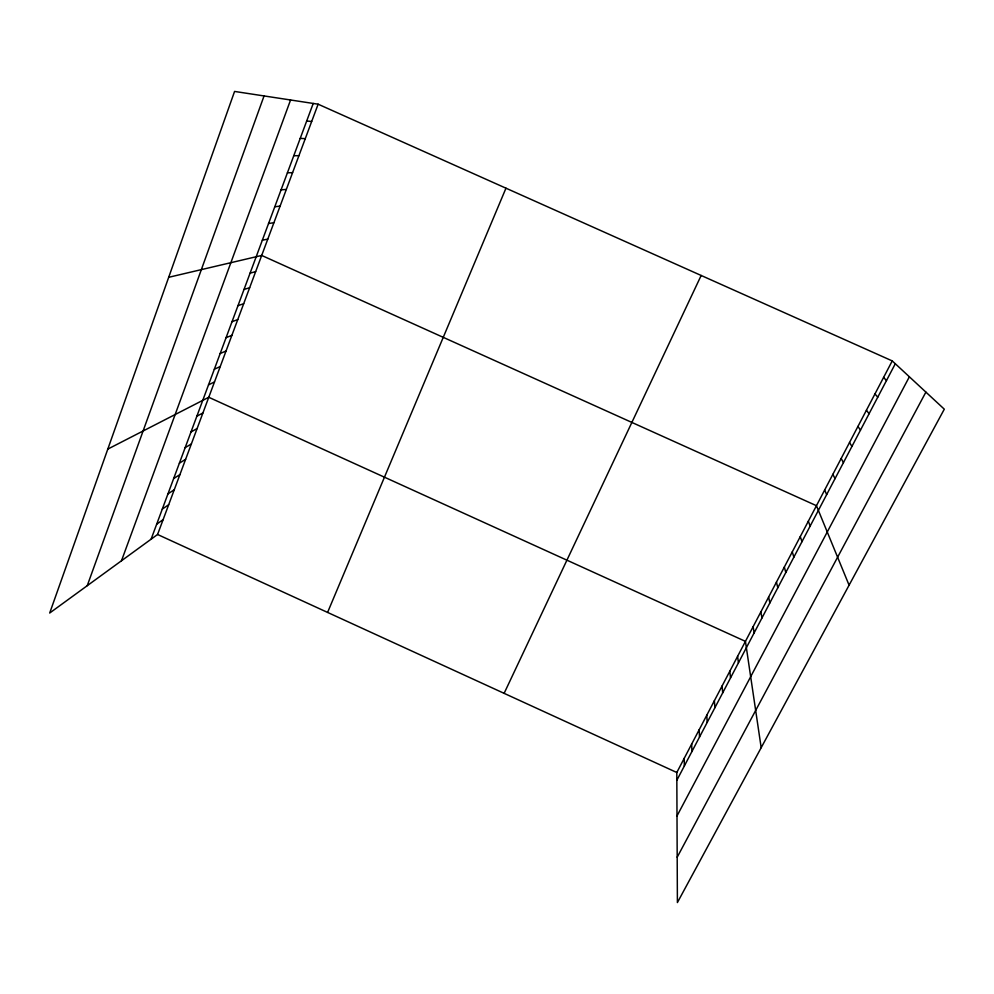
<?xml version="1.0" encoding="UTF-8"?>
<svg xmlns="http://www.w3.org/2000/svg" width="994" height="994" viewBox="0 0 994 994"><rect width="100%" height="100%" fill="white"/><g stroke="black" fill="none" stroke-linecap="round" stroke-linejoin="round"><path stroke-width="1.49" d="M87.248 585.677L264.056 95.946M121.492 560.753L290.571 99.984M151.1 539.195L313.222 103.451M318.13 104.196L234.572 91.436L49.7 613.025L157.574 534.486L318.13 104.196L892.239 360.909L944.3 409.18L677.399 902.564L676.802 772.5L892.239 360.909M327.585 612.428L505.971 188.189M504.12 693.352L701.168 275.462M676.839 780.278L895.296 363.742M677.001 815.937L909.373 376.801M677.187 857.213L925.886 392.108M156.679 524.198L163.103 519.663M162.295 509.102L168.669 504.741M167.961 493.894L174.273 489.707M173.652 478.586L179.926 474.573M179.392 463.167L185.617 459.327M185.17 447.635L191.345 443.983M190.985 431.992L197.11 428.526M196.849 416.237L202.913 412.957M107.799 449.102L208.765 397.289L745.438 641.366L761.18 747.687M208.516 384.864L214.48 381.957M214.331 369.234L220.246 366.525M220.183 353.504L226.036 350.994M226.085 337.662L231.875 335.351M232.012 321.708L237.752 319.596M237.988 305.643L243.679 303.729M244.015 289.453L249.643 287.738M250.078 273.151L255.644 271.648M168.694 277.301L261.695 255.446L816.459 505.697L849.087 585.193M262.341 240.2L267.784 239.119M268.542 223.538L273.922 222.681M274.779 206.752L280.097 206.118M281.066 189.854L286.322 189.432M287.403 172.832L292.584 172.633M293.789 155.673L298.908 155.71M300.213 138.39L305.27 138.663M306.686 120.982L311.669 121.492M157.574 534.486L676.802 772.5M883.579 377.471L886.486 380.528M874.969 393.922L877.752 397.178M866.42 410.236L869.079 413.715M857.946 426.438L860.481 430.129M849.522 442.529L851.933 446.418M841.173 458.482L843.446 462.583M832.873 474.337L835.035 478.636M824.635 490.067L826.673 494.565M808.346 521.204L810.147 526.087M800.282 536.598L801.972 541.668M792.28 551.881L793.858 557.149M784.341 567.065L785.807 572.507M776.451 582.136L777.805 587.765M768.611 597.096L769.865 602.898M760.832 611.956L761.976 617.933M753.117 626.717L754.148 632.867M737.598 656.351L738.43 662.849M729.807 671.236L730.528 677.896M722.079 686.009L722.7 692.843M714.388 700.683L714.91 707.678M706.771 715.258L707.194 722.402M699.192 729.72L699.515 737.026M691.675 744.084L691.911 751.551M684.22 758.335L684.344 765.964"/></g></svg>
